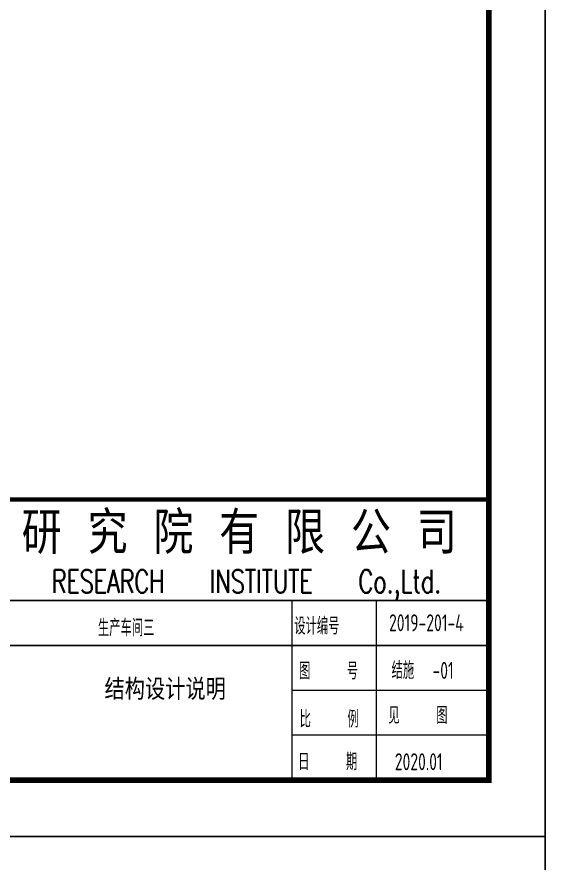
# Model space of a CAD drawing. Header units: millimetres. Extents: x 1442233 to 1526333, y -21810 to 275190.
# Drawn here: x 1516931 to 1526333, y 215315 to 230381 of the extents above; entities that cross this region are included whole.
import ezdxf

# ---------------------------------------------------------------- set-up
doc = ezdxf.new("R2010")
doc.units = ezdxf.units.MM
doc.header["$LTSCALE"] = 1500
doc.layers.add('1', color=7, linetype='Continuous')
doc.layers.add('PUB_TITLE', color=4, linetype='Continuous')
doc.layers.add('PUB_TEXT', color=7, linetype='Continuous', lineweight=15)
doc.styles.add('-黑体', font='simhei.ttf', dxfattribs={"width": 0.8})
doc.styles.add('_TCH_DIM', font='SIMPLEX', dxfattribs={"bigfont": 'GBCBIG'})
doc.styles.get("Standard").update_dxf_attribs({"font": 'TSSDENG', "width": 0.75, "bigfont": 'TSSDCHN'})

# ---------------------------------------------------------------- blocks, each defined once
blk = doc.blocks.new('1234')
for p, q in [((1908334, 780394), (1908334, 785394)), ((1908334, 783594), (1887334, 783594)), ((1908334, 782794), (1887334, 782794))]:
    blk.add_line(p, q)
at = {"const_width": 80}
blk.add_lwpolyline([(1887334, 780394), (1887334, 785394), (1908334, 785394)], dxfattribs=at)
at = {"layer": 'PUB_TEXT'}
for p, q in [((1904834, 780394), (1904834, 783594)), ((1906334, 780394), (1906334, 783594)), ((1908334, 781994), (1904834, 781994)), ((1908334, 781194), (1904834, 781194))]:
    blk.add_line(p, q, dxfattribs=at)
at = {"layer": 'PUB_TITLE'}
blk.add_lwpolyline([(1825234, 779394), (1909334, 779394), (1909334, 838794), (1825234, 838794)], close=True, dxfattribs=at)
at = {"layer": 'PUB_TITLE', "const_width": 100}
blk.add_lwpolyline([(1827734, 780394), (1908334, 780394), (1908334, 837794), (1827734, 837794)], close=True, dxfattribs=at)
at = {"layer": 'PUB_TEXT'}
for s, p in [('研', (1900017, 784423)), ('究', (1901189, 784423)), ('院', (1902361, 784423)), ('有', (1903533, 784423)), ('限', (1904705, 784423)), ('公', (1905877, 784423)), ('司', (1907049, 784423))]:
    blk.add_text(s, height=750, dxfattribs=at).set_placement(p)
at = {"layer": 'PUB_TEXT', "style": '_TCH_DIM', "width": 0.705882}
for s, p in [('RESEARCH', (1900553, 783728)), ('INSTITUTE', (1903366, 783728)), ('Co.,Ltd.', (1906013, 783728))]:
    blk.add_text(s, height=412.2, dxfattribs=at).set_placement(p)
at = {"layer": 'PUB_TEXT', "width": 0.7}
for s, height, p in [('设计编号', 302.3, (1904869, 782988)), ('2019-201-4', 302.3, (1906556, 783046)), ('生产车间三', 302.3, (1901374, 782955)), ('图', 302, (1904954, 782188)), ('号', 302, (1905805, 782188)), ('结施', 302.3, (1906601, 782198)), ('比', 302, (1904964, 781331)), ('例', 302, (1905815, 781331)), ('见', 302, (1906546, 781398)), ('图', 302, (1907397, 781398)), ('日', 302, (1904938, 780571)), ('期', 302, (1905789, 780571)), ('2020.01', 302.3, (1906659, 780572))]:
    blk.add_text(s, height=height, dxfattribs=at).set_placement(p)

msp = doc.modelspace()

# ---------------------------------------------------------------- block references
at = {"layer": '1'}
for p in [(-383001, -563604), (-383001, -623004)]:
    msp.add_blockref('1234', p, dxfattribs=at)

# ---------------------------------------------------------------- texts
at = {"layer": 'PUB_TEXT', "width": 0.7}
msp.add_text('-01', height=302.3, dxfattribs=at).set_placement((1524329, 218594))
at = {"layer": 'PUB_TEXT', "color": 6, "style": '-黑体', "width": 0.8}
msp.add_text('结构设计说明', height=330, dxfattribs=at).set_placement((1518490, 218257))

doc.saveas('drawing.dxf')
